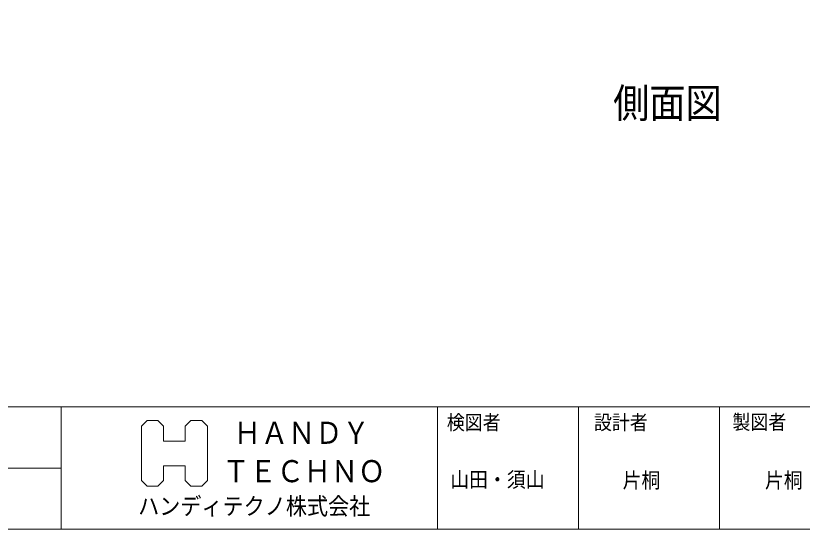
# Model space of a CAD drawing. Units: millimetres, scale not verified. Extents: x -4750 to 4750, y -3000 to 3000.
# Drawn here: x 3425.8 to 3844, y 67.5 to 340.4 of the extents above; entities that cross this region are included whole.
import ezdxf
from ezdxf.enums import TextEntityAlignment as Align

# ---------------------------------------------------------------- set-up
doc = ezdxf.new("R2010")
doc.units = ezdxf.units.MM
doc.header["$LTSCALE"] = 5
doc.layers.add('0-5_図枠', color=7, linetype='Continuous', lineweight=9)
doc.layers.add('0-6_文字', color=7, linetype='Continuous', lineweight=9)
doc.styles.add('ＭＳ ゴシック', font='')
doc.styles.get('ＭＳ ゴシック').set_extended_font_data('MS Gothic')

# ---------------------------------------------------------------- blocks, each defined once
blk = doc.blocks.new('グループ-71-1')
at = {"layer": '0-5_図枠'}
blk.add_lwpolyline([(99779.2, -16040), (99893.8, -16040), (99953.8, -16100.5), (99953.8, -16679.5), (99893.8, -16740), (99779.2, -16740), (99719.1, -16679.5), (99719.1, -16521.1), (99488.5, -16521.1), (99488.6, -16679.5), (99428.5, -16740), (99313.9, -16740), (99253.9, -16679.5), (99253.8, -16100.5), (99313.9, -16040), (99428.5, -16040), (99488.5, -16100.5), (99488.5, -16259), (99719.1, -16259), (99719.1, -16100.5)], close=True, dxfattribs=at)
at = {"layer": '0-5_図枠', "style": 'ＭＳ ゴシック', "width": 0.9}
for s, height, p in [('ＨＡＮＤＹ', 235.1, (100234.9, -16359)), ('ＴＥＣＨＮＯ', 235.1, (100113.5, -16767)), ('ハンディテクノ株式会社', 182.8, (99217.2, -17097.2))]:
    blk.add_text(s, height=height, dxfattribs=at).set_placement(p, align=Align.BOTTOM_LEFT)

msp = doc.modelspace()

# ---------------------------------------------------------------- linework, layer by layer
at = {"layer": '0-5_図枠'}
for p, q in [((3450, 132.499), (3450, 67.499)), ((3650, 132.499), (3650, 67.499)), ((3725, 132.499), (3725, 67.499)), ((3800, 132.499), (3800, 67.499)), ((3100, 99.999), (3450, 99.999))]:
    msp.add_line(p, q, dxfattribs=at)
for points in [[(2500, 1432.499), (4500, 1432.499), (4500, 132.499), (2500, 132.499)], [(2500, 132.499), (4500, 132.499), (4500, 67.499), (2500, 67.499)]]:
    msp.add_lwpolyline(points, close=True, dxfattribs=at)

# ---------------------------------------------------------------- block references
at = {"layer": '0-5_図枠', "xscale": 0.05, "yscale": 0.05}
msp.add_blockref('グループ-71-1', (-1470, 927.316), dxfattribs=at)

# ---------------------------------------------------------------- texts
at = {"layer": '0-5_図枠', "style": 'ＭＳ ゴシック', "width": 0.9}
for s, height, p in [('検図者', 7.771, (3654.99, 118.093)), ('設計者', 7.771, (3733.25, 118.093)), ('製図者', 7.771, (3806.89, 118.258)), ('山田・須山', 8.167, (3656.834, 87.376)), ('片桐', 8.167, (3748.484, 86.988)), ('片桐', 8.167, (3824.174, 86.988))]:
    msp.add_text(s, height=height, dxfattribs=at).set_placement(p, align=Align.BOTTOM_LEFT)
at = {"layer": '0-6_文字', "style": 'ＭＳ ゴシック', "width": 0.9}
msp.add_text('側面図', height=15.69, dxfattribs=at).set_placement((3743.439, 281.439), align=Align.BOTTOM_LEFT)

doc.saveas('drawing.dxf')
